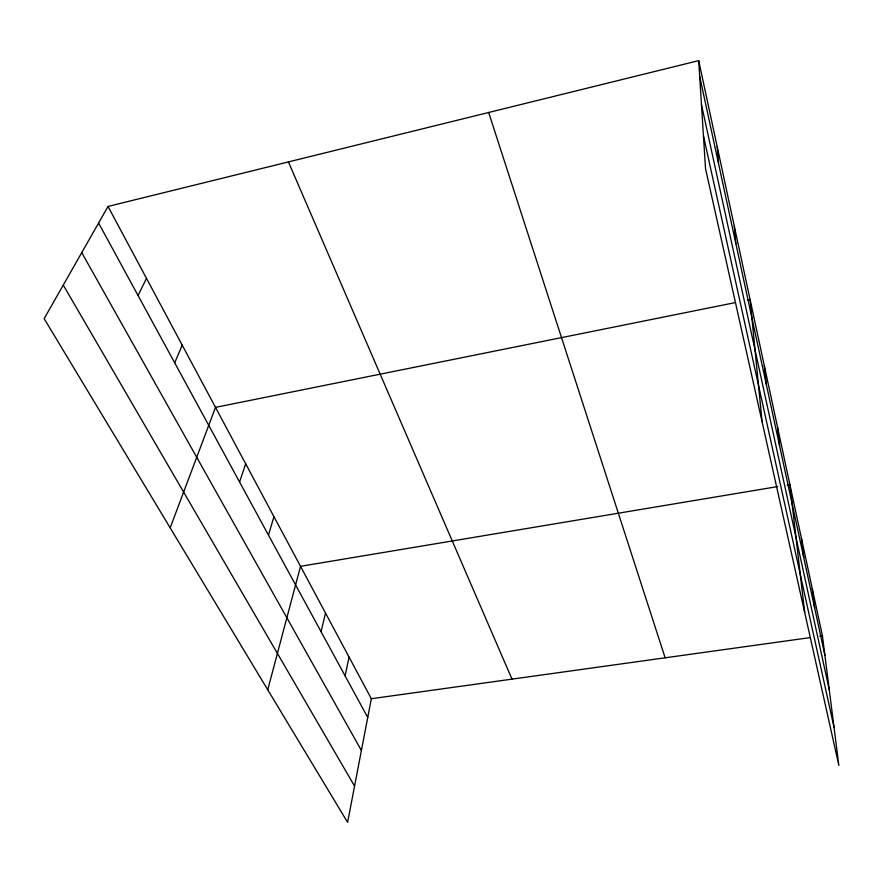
<?xml version="1.0" encoding="UTF-8"?>
<svg xmlns="http://www.w3.org/2000/svg" width="883" height="883" viewBox="0 0 883 883"><rect width="100%" height="100%" fill="white"/><g stroke="black" fill="none" stroke-linecap="round" stroke-linejoin="round"><path stroke-width="1.32" d="M108.024 206.445L371.335 698.729L347.604 822.36L44.15 318.664L108.024 206.445L698.685 60.64L822.437 635.892L838.85 765.395L705.517 168.554L698.685 60.64M345.087 675.826L349.072 657.118M321.07 631.72L325.507 613.056M267.737 689.789L300.518 566.323L777.658 486.588M268.476 535.098L273.951 516.654M239.58 482.03L245.673 463.785M170.176 527.857L215.496 407.372L735.351 302.582M174.679 362.792L182.229 345.176M138.068 295.529L146.49 278.377M747.415 300.154L750.097 299.613L762.084 421.776M787.161 484.999L789.877 484.546L804.7 612.526M371.335 698.729L810.417 637.57M819.766 636.268L822.437 635.892M63.267 285.077L354.558 786.113M81.744 252.615L361.401 750.473M98.587 223.013L367.736 717.449M288.421 161.909L511.997 679.137M488.674 112.483L665.131 657.802M703.453 135.927L834.016 727.228M701.466 104.669L829.28 689.866M699.678 76.391L824.91 655.385M812.261 588.597L814.667 608.012M801.433 538.244L803.751 557.537M777.526 427.14L779.623 445.992M764.303 365.65L766.245 384.16M734.314 226.269L735.87 243.73M717.228 146.865L718.541 163.576"/></g></svg>
